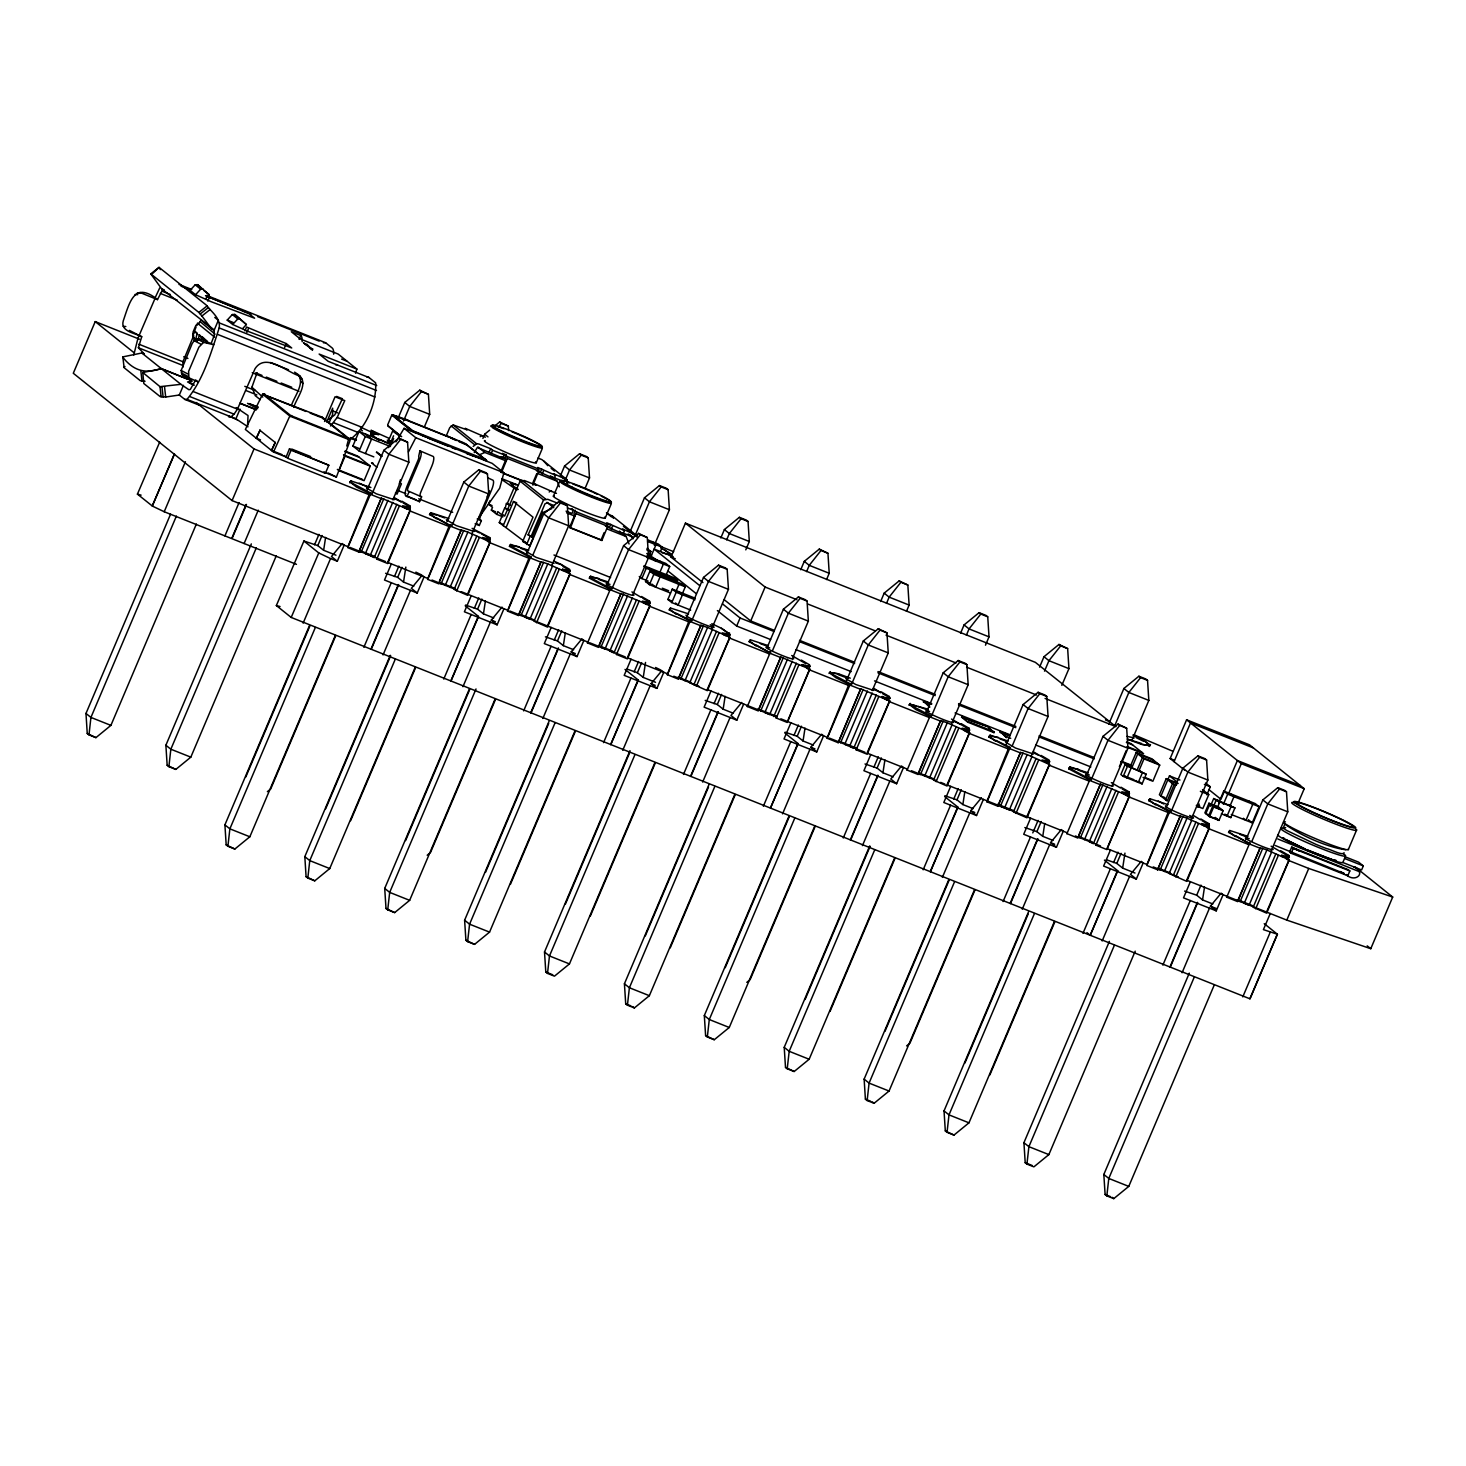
<?xml version="1.0" encoding="UTF-8"?>
<svg xmlns="http://www.w3.org/2000/svg" width="1466" height="1466" viewBox="0 0 1466 1466"><rect width="100%" height="100%" fill="white"/><g stroke="black" fill="none" stroke-linecap="round" stroke-linejoin="round"><path stroke-width="1.5" d="M133.773 354.974L138.006 338.096L154.956 298.606L157.485 299.614L161.865 291.129L164.247 289.883L161.718 288.875L150.76 273.867L159.024 267.362L206.211 305.02C211.452 311.928 220.908 318.342 219.204 327.926C211.122 352.39 203.591 379.419 187.007 399.375L184.789 399.393L179.31 395.014L165.695 397.029L160.032 396.516L143.815 383.524L142.788 372.492L161.553 368.809L186.109 378.576C200.366 382.809 183.397 381.27 191.936 384M350.447 439.25C366.757 426.881 376.67 402.747 375.644 382.846L369.084 377.587L328.201 361.332L319.13 354.057L356.879 369.084L355.56 373.207M1342.838 862.503L1344.982 857.445L1345.586 858.874L1363.307 865.911L1361.602 869.961L1342.838 862.503A35.184 2.822 23 0 1 1308.35 850.83A35.184 2.822 23 0 1 1278.169 834.85M322.483 418.543L321.677 416.729M196.371 524.04L110.903 725.377L95.931 737.636L88.986 734.869L90.929 717.424L176.396 516.087M276.268 555.816L190.818 757.152L175.828 769.412L168.883 766.645L170.844 749.218L256.293 547.881M335.311 635.456L249.843 836.774L234.853 849.034L227.908 846.267L229.869 828.84L315.337 627.503M415.208 667.232L329.74 868.568L314.769 880.828L307.823 878.061L309.766 860.615L395.234 659.279M495.105 699.007L409.655 900.344L394.666 912.603L387.72 909.836L389.681 892.391L476.029 688.965M575.02 730.801L489.552 932.119L474.563 944.379L467.617 941.63L469.578 924.185L555.046 722.848M654.917 762.577L569.449 963.913L554.46 976.173L547.514 973.406L549.475 955.96L634.943 754.642M734.814 794.37L649.365 995.689L634.375 1007.948L627.43 1005.181L629.39 987.754L714.84 786.417M814.711 826.146L729.262 1027.483L714.272 1039.724L707.327 1036.975L709.287 1019.53L794.737 818.193M894.626 857.922L809.159 1059.258L794.169 1071.518L787.224 1068.751L789.184 1051.305L874.652 849.987M974.523 889.715L889.056 1091.034L874.084 1103.293L867.139 1100.545L869.081 1083.099L954.549 881.762M1054.42 921.491L968.971 1122.828L953.981 1135.087L947.036 1132.32L948.997 1114.875L1034.446 913.556M1135.215 951.177L1048.868 1154.603L1033.878 1166.863L1026.933 1164.096L1028.894 1146.669L1114.362 945.332M1214.233 985.06L1128.765 1186.397L1113.775 1198.638L1106.83 1195.889L1108.791 1178.444L1194.259 977.107M197.067 341.358C186.567 329.025 200.439 348.487 192.999 335.952L194.208 330.785L197.177 333.167L195.968 338.334L197.25 341.615M198.075 340.039L199.284 334.853L202.784 338.573L199.284 334.853M567.544 484.018L567.067 479.73L541.889 459.609L537.949 458.052M633.037 538.865L632.836 537.161L629.5 534.485M145.061 381.252L140.296 380.702L124.097 367.691L122.851 356.879L141.817 352.994L144.346 354.002L138.372 347.754L141.726 336.74L129.429 330.4M182.92 367.123L182.938 361.736L193.714 335.549M262.762 397.103L251.914 387.244L257.063 372.657M335.952 555.193L323.638 550.281L325.599 537.436M413.797 586.143L403.535 582.075L405.844 567.085M493.712 617.937L483.45 613.851L485.411 601.005M501.445 472.657L507.309 458.437L506.356 454.955L502.417 453.379L504.377 454.955L503.003 458.18L477.366 447.442L474.269 452.573M532.909 485.173L538.773 470.934L537.802 467.471L555.486 475.296L554.111 478.521L536.428 470.696M605.403 526.001L623.087 533.826L624.461 530.6L606.777 522.776L607.749 526.257L601.885 540.478L570.421 527.962L576.559 511.964L571.392 508.684L573.334 510.26L571.978 513.485L566.078 511.139M573.609 649.713L563.347 645.645L565.308 632.781M655.559 682.313L643.244 677.42L645.535 662.43M733.403 713.282L723.159 709.196L725.12 696.35M813.318 745.058L803.056 740.99L805.017 728.126M893.215 776.852L882.953 772.765L884.914 759.919M973.112 808.627L962.85 804.559L964.83 791.695M1053.009 840.421L1042.766 836.335L1044.727 823.489M1134.977 873.021L1122.663 868.11L1124.953 853.12M1212.822 903.972L1202.56 899.904L1204.521 887.04M142.788 372.492L159.996 386.658L180.904 384.33L188.894 389.718L190.323 389.425L195.638 379.987L197.983 381.856L182.205 374.82L181.161 370.477L192.138 343.667L194.135 340.643L199.541 338.756L213.761 344.73L203.591 342.366L196.847 338.848M395.948 441.926L404.085 428.329L492.155 463.366L503.883 472.767L499.668 488.233L478.686 517.901M366.427 487.958L376.286 493.804L394.262 499.741M381.307 498.128L358.785 552.022L381.307 498.128L410.37 510.241L387.739 563.549L376.56 559.022M446.324 519.752L456.201 525.579L474.159 531.517M526.239 551.528L536.098 557.373L554.056 563.292M616.27 654.367L627.448 658.894L650.079 605.586L620.998 593.492L598.495 647.367L587.298 642.841M633.972 595.086C633.147 597.761 594.078 579.913 609.984 584.329M686.033 615.097C684.915 617.772 726.733 633.678 710.259 624.718M712.366 629.5L689.735 682.808L707.345 690.669L729.976 637.362L707.583 627.466L700.913 625.267L678.391 679.161L667.195 674.617M776.064 717.937L787.26 722.463L809.892 669.156L780.81 657.043L758.288 710.937L747.11 706.41M793.766 658.655C792.959 661.331 753.89 643.482 769.778 647.899M845.845 678.666L855.704 684.494L873.663 690.431M855.979 749.712L867.157 754.239L889.789 700.931L860.707 688.837L838.185 742.712L827.007 738.186M956.18 726.806L933.549 780.114L947.054 786.033L969.686 732.707L947.274 722.811L940.622 720.612L918.101 774.506L906.904 769.98M953.578 722.207C952.753 724.882 913.685 707.033 929.591 711.45M1005.639 742.217L1015.517 748.063L1033.475 754M1036.077 758.6L1013.464 811.907L1026.97 817.808L1049.583 764.501L1027.19 754.605L1020.519 752.406L997.998 806.282L986.82 801.755M1113.372 785.776C1112.566 788.451 1073.497 770.603 1089.403 775.019M1134.244 737.929L1127.006 736.372M1165.452 805.787C1164.334 808.481 1206.152 824.368 1189.677 815.426M1180.313 815.957L1157.609 869.686L1180.313 815.957L1186.984 818.175L1209.395 828.07L1186.764 881.378L1169.153 873.498L1191.785 820.19M1275.787 853.945L1253.155 907.252L1266.661 913.153L1289.292 859.846L1266.899 849.95L1260.229 847.751L1237.707 901.627L1226.511 897.1M1273.184 849.345C1272.378 852.021 1233.291 834.172 1249.197 838.589M476.762 536.116L454.148 589.424L467.654 595.324L490.285 542.017L467.874 532.121L461.204 529.922L438.682 583.798L427.504 579.272M556.677 567.892L534.045 621.199L547.551 627.118L570.182 573.792L547.771 563.897L541.101 561.698L518.579 615.592L507.401 611.065M1095.67 845.057L1106.867 849.584L1129.498 796.276L1100.416 784.182L1077.895 838.076L1066.717 833.531M192.999 335.952L193.127 331.884L195.858 325.434L198.203 323.29L196.719 325.562M294.574 372.144C308.263 379.547 294.245 395.967 291.422 405.532M297.873 374.325C310.022 382.773 296.407 397.671 293.768 407.42M247.534 425.818L248.047 415.538L236.246 407.603M188.949 378.32L188.601 371.393L198.881 347.185L203.591 342.366M346.764 446.031L348.487 439.653M329.19 422.501L332.635 414.42L332.635 408.189L326.753 422.043M399.247 483.927L400.475 479.657M393.566 435.787L388.655 447.606M325.397 473.298L323.839 472.052L336.41 477.055L349.861 441.156L349.329 438.865L322.282 417.187L262.579 394.189L245.372 429.465L273.501 452.023L286.09 457.026L289.443 448.908L328.824 465.235L325.397 473.298L287.648 458.29L284.129 455.468M536.281 462.725L542.163 448.798M605.256 518.029L611.139 504.102M387.684 424.828L391.66 415.464M553.397 496.186L559.389 482.039M1348.317 849.602L1356.6 829.976M139.472 339.196L95.235 321.604L73.3 373.262L232.086 500.584L347.937 546.671L369.322 494.17L371.228 493.327L350.007 481.984L350.887 480.903L370.88 487.482M157.485 299.614L155.139 297.726L159.721 287.977M194.666 330.418L196.041 327.175M207.787 301.116L209.436 297.231L205.497 295.674M201.575 338.848L202.253 337.235M179.31 395.014L183.433 385.32M296.444 564.337L164.21 511.744L152.427 506.1L137.419 494.134L159.684 442.127M203.682 340.533L204.36 338.921L207.329 341.303L206.651 342.916M211.416 342.842L214.238 335.366L214.256 329.978L218.361 320.284L214.787 317.426M174.362 453.965L152.262 506.045L174.527 454.02M164.21 511.744L185.431 461.735M244.914 330.876L246.545 327.01L286.255 343.575L291.716 347.973L248.066 331.389L232.673 324.481L227.212 320.101L232.324 314.549L234.743 314.42L246.38 324.554L242.751 328.494M246.856 332.452L248.505 328.567M88.986 734.869L87.245 733.476L85.981 713.447L170.551 514.218M247.974 426.826L235.916 418.8L240.021 409.106M284.606 347.46L286.255 343.575M256.312 438.242L260.013 430.271L256.312 438.242L260.508 439.91M299.101 339.379L300.75 335.512L291.313 331.756L300.383 339.012L338.133 354.039L356.879 369.084M232.086 500.584L254.021 448.926L196.096 402.472M224.921 535.896L239.068 502.563M306.266 344.895L303.48 342.787L312.515 349.916L306.632 344.034M232.013 537.765L246.16 504.432M232.324 537.894L246.471 504.561M271.54 450.465L275.241 442.494L271.54 450.465L282.04 454.625M244.107 543.519L258.254 510.186M287.648 458.29L291.074 450.209L289.443 448.908M168.883 766.645L167.161 765.27L165.878 745.241L251.327 543.904M324.554 421.512L335.073 396.755L344.767 400.621L337.198 417.462L330.528 425.983M1264.242 923.672L1277.436 934.263L1250.022 998.841L291.203 617.443L276.359 605.55L303.92 541.027L317.774 545.59L323.638 550.281M345.151 451.107L357.741 456.109L370.238 466.133L364.081 480.665L338.903 470.659L345.078 456.128L343.52 454.863L368.681 464.887M373.812 456.861L359.133 451.033L352.885 446.012L359.042 431.48L390.506 443.996M314.549 544.766L318.965 534.339M317.774 545.59L322.062 535.493M359.133 451.033L365.291 436.501L359.042 431.48M291.203 617.443L318.763 552.939L303.92 541.027M370.88 494.152L356.421 486.987L350.007 481.984M371.008 433.001L371.558 434.706L379.236 440.166L371.21 435.512L371.008 433.001L378.741 434.779L371.045 430.271L388.655 438.132M350.887 480.903L349.659 482.809M365.419 453.525L371.594 438.994L365.327 433.991M359.188 483.157L368.589 487.573M303.132 623.142L330.546 558.564L318.763 552.939M227.908 846.267L226.185 844.892L224.903 824.863L309.473 625.615M367.05 489.992L383.909 450.282L398.899 438.022L407.566 442.182L408.849 462.211L392.87 499.814M245.775 777.017L309.876 626.019M337.308 561.258L344.162 545.114L342.219 543.538L331.463 556.549L337.308 561.258L330.546 558.564M387.922 442.146L393.236 429.611M397.671 419.166L404.763 402.454L419.752 390.194L428.42 394.336L429.703 414.365L424.389 426.899M391.294 444.088L393.639 438.554M358.785 552.022L347.79 547.661L370.422 494.335L369.67 493.346L371.228 493.327M372.016 493.969L388.875 454.258L400.621 439.415L407.566 442.182M403.517 421.054L409.729 406.43L421.475 391.569L428.42 394.336M383.78 498.788L361.149 552.096L358.675 551.454M408.446 451.949L415.794 437.729L404.085 428.329M387.959 500.346L365.346 553.653L368.534 555.009M335.696 635.841L270.715 788.946L267.38 791.658M392.76 502.362L370.128 555.669L374.233 557.648L396.865 504.322M419.936 450.85L418.671 456.329A3.5 0.953 -68.3 0 1 418.085 460.159L407.108 486.016A8.778 2.401 -68.3 0 0 405.624 495.636L419.551 501.72L421.603 496.864L420.266 495.801A3.5 0.953 -68.3 0 1 420.852 491.971L431.829 466.115A8.778 2.401 -68.3 0 0 433.313 456.494L419.936 450.85L420.724 451.473A8.778 2.401 -68.3 0 1 419.258 461.094L408.281 486.969A3.5 0.953 -68.3 0 0 407.695 490.798L421.603 496.864M376.762 559.169L399.393 505.862M394.134 497.505L401.482 501.977L393.786 498.33M406.962 496.717L409.014 491.861M404.763 507.071L410.059 508.317L409.857 505.807L401.831 501.17M410.059 508.317L409.857 505.807M391.349 563.879L384.495 580.023L417.224 593.034L424.077 576.889L422.116 575.332L411.36 588.342L417.224 593.034M446.232 435.952L449.732 427.669L453.177 424.957L467.178 429.904L465.217 428.329L485.411 437.18M363.861 647.294L391.257 582.717M394.446 576.541L398.862 566.114M403.535 582.075L397.689 577.366L401.959 567.287M370.953 649.163L398.367 584.586M371.264 649.291L398.679 584.714M449.787 526.789L409.82 510.901L387.647 562.394L427.852 578.465L449.219 525.946L450.777 525.928L429.556 514.584L430.784 512.679L448.834 518.543M429.556 514.584L430.784 512.679M436.337 518.762L429.904 513.778M383.047 654.935L410.462 590.34M307.823 878.061L306.082 876.668L304.818 856.639L390.268 655.302M446.947 521.768L463.806 482.076L478.796 469.816L485.741 472.583L487.463 473.958L488.746 493.987L471.887 533.697M325.672 808.792L390.671 655.705M482.9 438.407L484.678 434.229L489.662 430.143M449.934 525.396L436.685 517.938M427.687 579.437L450.319 526.129L449.567 525.14L451.125 525.103L450.282 524.571M451.913 525.744L468.772 486.052L480.518 471.191L487.463 473.958M489.259 451.931L490.615 448.688L478.832 443.996L476.633 443.758L473.17 446.47M491.202 453.489L492.576 450.264L490.615 448.688M439.434 581.177L461.204 529.922M463.677 530.564L441.046 583.889L438.572 583.23M445.243 585.429L467.874 532.121M487.06 496.901L489.589 490.927M350.612 820.722L415.593 667.635M450.025 587.463L472.657 534.155M500.676 472.034L505.66 460.067L504.982 458.18L506.356 454.955M475.112 523.82L479.309 525.488L481.361 520.65L480.042 519.587A3.5 0.953 -68.3 0 1 480.628 515.739L491.605 489.882A8.778 2.401 -68.3 0 0 493.071 480.262L488.105 477.971M502.948 516.838L496.662 514.328L491.348 510.076L492.503 507.364L488.508 504.157L489.956 500.767M456.659 590.963L479.29 537.637M496.662 514.328L497.817 511.616L501.793 514.823L504.67 508.024L508.867 509.71M472.107 528.365L489.772 537.582L489.974 540.111L484.66 538.847M489.974 540.111L489.772 537.582M487.28 541.082L489.736 542.677L467.544 594.188M508.757 509.875L505.202 508.464L506.356 503.278L510.131 505.092M503.186 525.726L513.466 501.5L533.001 517.168L522.721 541.375L525.873 542.64L499.283 522.592L502.71 514.511L504.652 516.087L520.1 481.178L524.352 480.518L536.153 485.209L534.192 483.633L551.876 491.458L550.19 490.817L549.2 492.008M471.264 595.654L464.41 611.798L497.121 624.828L503.974 608.683M506.338 526.972L516.618 502.746L513.466 501.5M443.758 679.07L471.172 614.492M474.343 608.317L478.777 597.908M483.45 613.851L477.586 609.16L481.874 599.063M532.891 482.735L536.758 473.646M450.85 680.957L478.264 616.38M450.997 681.012L478.576 616.49L465.217 605.843M540.368 472.254L541.742 469.028M509.801 545.554L530.802 556.695L530.692 557.721L509.453 546.378L510.681 544.454L528.731 550.318M509.453 546.378L510.681 544.454M542.328 473.83L543.684 470.586M519.001 546.726L510.333 545.279M462.944 686.711L490.359 622.134M522.721 541.375L529.776 545.773L533.203 537.692L528.108 534.87L543.538 499.979L547.789 499.301L557.63 503.223M526.624 544.509L530.051 536.446M533.203 537.692L531.242 536.135L544.949 503.846L547.221 502.856L554.551 505.77M532.231 536.904L542.512 512.697L551.912 508.574M387.72 909.836L385.998 908.462L384.715 888.414L469.285 689.185M526.862 553.543L543.703 513.851L558.693 501.592L565.638 504.359L567.36 505.733L568.643 525.781L551.802 565.473M405.587 840.586L469.67 689.588M560.14 476.45L564.575 466.005L579.565 453.764L586.51 456.512L588.232 457.905L589.515 477.934L585.081 488.38M461.259 591.678L507.749 610.241L529.116 557.74L530.692 557.721M507.603 611.212L530.234 557.905L529.464 556.915L531.04 556.897M532.708 555.431L548.669 517.828L560.415 502.985L567.36 505.733M565.106 480.445L569.541 470L581.287 455.138L588.232 457.905M518.469 615.005L541.101 561.698M520.943 615.665L543.574 562.358M547.771 563.897L525.14 617.223L529.941 619.238L552.572 565.931M575.313 510.26L573.957 513.485L574.635 515.372L569.633 527.339L570.421 527.962M495.508 699.41L430.509 852.497L427.192 855.228M536.556 622.738L559.187 569.431M553.928 561.075L561.643 564.722L555.522 562.797M562.266 570.072L570.219 571.062L562.614 569.248L563.054 570.677M562.413 570.329L562.614 569.248M551.161 627.448L544.307 643.592L577.018 656.603L583.871 640.459L581.929 638.883L571.154 651.912L577.018 656.603M523.655 710.863L551.069 646.286M554.258 640.111L558.674 629.684M563.347 645.645L557.483 640.935L561.771 630.856M601.885 540.478L601.097 539.855L604.175 532.579M530.747 712.733L558.161 648.155M609.343 527.558L610.717 524.333M531.058 712.861L558.473 648.284M589.717 577.347L610.699 588.489L610.589 589.497L589.369 578.154L590.596 576.248L608.647 582.112M589.369 578.154L590.596 576.248M611.285 529.134L612.66 525.891M590.248 577.073L598.898 578.502M542.841 718.487L570.256 653.909M467.617 941.63L465.895 940.237L464.612 920.208L549.182 720.96M606.759 585.337L623.618 545.627L638.59 533.386L647.276 537.527L648.54 557.556L632.579 595.159M485.484 872.362L548.687 723.453M630.288 531.223L644.472 497.799L659.462 485.539L666.407 488.306L668.13 489.681L669.412 509.728L654.331 545.242M587.5 643.006L610.131 589.699L609.361 588.691L610.937 588.672M611.725 589.314L628.566 549.622L640.33 534.76L647.276 537.527M635.254 535.2L649.438 501.775L661.184 486.914L668.13 489.681M599.246 644.747L620.998 593.492M623.471 594.133L600.84 647.441L605.037 648.998L627.668 595.691M649.2 555.522L650.904 551.491L647.001 548.357M510.425 884.291L575.405 731.186M632.469 597.707L609.838 651.032L613.942 652.993L636.574 599.686M650.702 557.135L655.998 544.747L652.095 541.614M648.155 581.086L641.87 578.575L646.249 568.24L643.647 566.151M670.42 592.997L649.438 584.659L645.535 581.526L649.914 571.19L681.378 583.706L685.282 586.84L681.782 595.104M616.471 654.514L639.103 601.207M660.543 551.381L662.284 547.258L658.381 544.124L647.899 539.946M641.192 597.34L631.919 591.934M649.438 584.659L653.836 574.324L649.914 571.19M664.355 549.677L670.768 554.679L669.889 555.779L671.116 553.855L660.708 547.918M659.975 572.125L663.402 564.043L659.498 560.91M642.694 601.995L649.768 603.662L649.566 601.152L641.54 596.515M649.768 603.662L649.566 601.152M702.91 582.607L671.025 557.062L685.428 523.142L1035.381 662.357L1115.901 726.641L1045.075 698.421M666.279 574.617L669.705 566.554L665.784 563.42L646.726 556.054M631.058 659.224L624.204 675.368L656.933 688.379L663.786 672.234L661.826 670.677L651.069 683.687L656.933 688.379M603.552 742.639L630.966 678.062M634.155 671.886L638.571 661.478M690.669 610.094L671.795 602.581L667.891 599.447L672.271 589.112L695.342 598.293M643.244 677.42L637.38 672.729L641.668 662.632M610.644 744.526L638.058 679.931M610.809 744.581L638.388 680.059M676.357 590.541L678.996 584.329L675.093 581.196M671.795 602.581L676.174 592.246L672.271 589.112M689.643 620.741L669.266 609.948L670.493 608.024L688.544 613.888M670.493 608.024L669.266 609.948M676.028 614.107L669.614 609.123M622.757 750.28L650.153 685.703M547.514 973.406L545.792 972.013L544.509 951.984L629.977 750.647M686.656 617.113L703.515 577.421L718.505 565.161L725.45 567.928L727.173 569.303L728.455 589.35L711.596 629.042M565.381 904.155L629.482 753.139M720.832 537.93L724.387 529.574L739.359 517.315L746.304 520.082L748.045 521.475L749.309 541.504L745.773 549.86M689.478 622.134L649.53 606.246L627.338 657.758L667.543 673.81L688.928 621.291L690.303 621.291M667.396 674.781L690.028 621.474L689.277 620.485L690.834 620.466L676.376 613.301M691.622 621.089L708.481 581.397L720.227 566.554L727.173 569.303M726.678 539.818L729.335 533.551L741.1 518.707L748.045 521.475M678.282 678.575L700.913 625.267M680.755 679.234L703.387 625.927M684.952 680.774L707.583 627.466M590.322 916.067L655.302 762.98M693.839 684.769L716.471 631.461M696.368 686.308L719 633M711.816 623.71L721.437 628.291L729.133 633.752L729.683 635.456L722.61 633.788M729.133 633.752L721.437 628.291M729.683 635.456L729.482 632.927M770.603 639.561L736.665 626.055L740.092 617.992L722.555 603.919M710.973 691.017L704.12 707.162L736.83 720.173L743.683 704.028M683.468 774.433L710.882 709.837M714.052 703.662L718.468 693.253M774.048 630.233L750.72 620.961L765.105 587.041L685.428 523.142M723.159 709.196L717.295 704.505L721.584 694.408M690.559 776.302L717.974 711.725M690.871 776.43L718.285 711.853M776.687 717.149L707.253 689.533L729.445 638.022L769.393 653.909L768.825 653.085L770.401 653.066L749.163 641.723L750.39 639.817L768.441 645.681M750.39 639.817L749.163 641.723M755.943 645.901L749.511 640.899M702.654 782.056L730.068 717.479M627.43 1005.181L625.707 1003.807L624.424 983.778L708.994 784.53M767.451 646.818L783.412 609.196L798.402 596.937L805.347 599.704L807.07 601.097L808.352 621.126L792.391 658.729M645.278 935.931L708.499 787.022M800.729 569.724L804.284 561.368L819.274 549.109L827.942 553.25L829.225 573.279L826.567 579.546M769.558 652.535L756.291 645.077M747.312 706.575L769.925 653.25L769.174 652.26L770.75 652.242L769.907 651.71M772.417 650.794L788.378 613.173L800.124 598.33L807.07 601.097M806.575 571.612L809.25 565.345L820.997 550.483L827.942 553.25M759.058 708.316L780.81 657.043M760.652 711.01L783.284 657.703M787.48 659.26L764.849 712.568L769.65 714.583L792.263 661.276M670.219 947.861L735.217 794.755M773.755 716.562L796.386 663.237M776.265 718.083L798.897 664.776M791.713 655.504L805.824 663.677M802.763 666.022L802.177 664.648L809.928 666.407L804.266 665.985M802.122 665.674L802.323 664.611M801.352 660.085L809.379 664.721L809.58 667.232M788.287 719.421L809.342 669.815L806.886 668.221M790.87 722.793L784.017 738.937L816.727 751.948L823.58 735.804L821.62 734.246L810.863 747.257L816.727 751.948M763.365 806.208L790.779 741.631M793.949 735.456L798.384 725.029M803.056 740.99L797.192 736.28L801.481 726.201M797.87 743.5L770.456 808.078L798.182 743.629M850.298 684.842L835.84 677.677L829.408 672.692L850.646 684.017L848.722 684.86L827.355 737.38L780.865 718.816M829.939 672.418L838.607 673.847L850.298 678.172M832.028 672.986L838.607 673.847M782.551 813.85L809.965 749.254M707.327 1036.975L705.604 1035.582L704.321 1015.553L788.891 816.324M846.468 680.682L863.309 640.99L878.299 628.731L886.967 632.872L888.249 652.901L872.288 690.523M725.194 967.707L789.276 816.709M880.645 601.5L884.181 593.144L899.171 580.884L907.839 585.026L909.122 605.073L906.464 611.34M827.209 738.351L849.84 685.043L849.071 684.054L850.646 684.017M851.434 684.659L868.275 644.967L880.021 630.105L886.967 632.872M886.49 603.387L889.147 597.12L900.894 582.277L907.839 585.026M860.707 688.837L838.185 742.712M840.549 742.804L863.181 689.478M867.377 691.036L844.746 744.343L847.953 745.699M815.114 826.549L750.134 979.636L746.799 982.367M872.178 693.07L849.547 746.377L853.652 748.338L876.283 695.031M856.162 749.877L878.794 696.552M873.553 688.195L880.901 692.685L873.205 689.02M881.744 697.248L889.825 698.201L881.744 697.248L886.783 699.997M882.019 697.468L882.22 696.387M889.477 699.025L889.276 696.497L881.249 691.86M870.767 754.569L863.914 770.713L896.624 783.742L903.477 767.598L901.535 766.022L890.778 779.032L896.624 783.742M843.262 837.984L870.676 773.407M873.864 767.231L878.281 756.822M882.953 772.765L877.089 768.074L881.378 757.977M850.353 839.871L877.768 775.294M850.665 840L878.079 775.404M907.197 769.064L867.047 753.103L889.239 701.591L929.187 717.479L928.638 716.654L930.195 716.636L915.737 709.471L909.323 704.468L930.324 715.61L928.986 715.829L929.737 716.819L940.732 721.199M928.253 709.232L909.855 704.193L916.085 705.897M862.448 845.625L889.862 781.048M923.562 701.041L929.664 707.033L923.562 701.041L931.551 704.23M787.224 1068.751L785.501 1067.376L784.218 1047.329L869.686 846.01M926.365 712.458L943.224 672.766L958.214 660.506L965.159 663.273L966.882 664.648L968.165 684.695L951.306 724.387M805.091 999.5L870.071 846.395M960.542 633.275L964.078 624.919L979.068 612.678L986.013 615.427L987.736 616.82L989.019 636.849L985.482 645.205M907.106 770.126L929.737 716.819M931.331 716.434L948.172 676.742L959.937 661.899L966.882 664.648M966.387 635.181L969.044 628.914L980.791 614.052L987.736 616.82M918.852 771.886L940.622 720.612M943.078 721.272L920.465 774.579L917.991 773.92M924.661 776.137L947.274 722.811M830.031 1011.412L895.011 858.325M929.444 778.153L952.075 724.845M961.568 717.131L987.882 726.641L993.985 732.634L968.018 722.298L961.568 717.131L987.882 726.641M936.078 781.653L958.709 728.345M967.23 728.181L951.526 719.073M968.018 722.298L961.916 716.306M961.146 723.636L969.173 728.29L969.374 730.801L964.078 729.555M969.374 730.801L969.173 728.29M963.932 730.325L969.136 733.366L946.963 784.878L1067.065 832.725M950.664 786.362L943.811 802.507L976.539 815.517L983.393 799.373M923.177 869.778L950.573 805.2M953.761 799.025L958.178 788.598M962.85 804.559L957.005 799.85L961.275 789.771M930.269 871.647L957.683 807.07M930.415 871.72L957.994 807.198L944.635 796.551M1009.249 747.88L988.872 737.068L990.1 735.162L1008.15 741.026M988.872 737.068L990.1 735.162M995.652 741.246L989.22 736.244M1000.27 731.552L1006.372 737.545L1000.27 731.552L1010.257 735.529M998.401 737.416L989.752 735.987M942.363 877.401L969.777 812.824M867.139 1100.545L865.398 1099.152L864.134 1079.123L948.704 879.875M1006.262 744.252L1023.121 704.541L1038.111 692.3L1045.056 695.049L1046.779 696.442L1048.062 716.471L1031.203 756.163M884.988 1031.276L949.088 880.278M1039.559 667.158L1043.994 656.713L1058.983 644.454L1067.651 648.595L1068.934 668.643L1061.824 685.355M1009.909 748.43L1008.535 748.43L987.094 800.857M987.003 801.92L1009.634 748.613L1008.883 747.605L1010.44 747.587L996 740.422M1012.126 746.139L1028.087 708.536L1039.834 693.675L1046.779 696.442M1044.507 671.135L1048.941 660.69L1060.706 645.828L1067.651 648.595M997.888 805.714L1020.519 752.406M1022.993 753.048L1000.362 806.355L1009.341 809.947L1031.972 756.621M1004.558 807.913L1027.19 754.605M974.908 890.1L909.928 1043.206L906.593 1045.918M1015.975 813.428L1038.606 760.121M1033.347 751.765L1047.127 759.956M1043.975 761.33L1049.638 761.77L1049.088 760.066L1041.062 755.43M1030.58 818.138L1023.726 834.282L1056.436 847.293L1063.29 831.149L1061.329 829.591L1050.572 842.602L1056.436 847.293M1003.074 901.553L1030.488 836.976M1032.779 832.89L1038.093 820.392M1042.766 836.335L1036.902 831.643L1041.19 821.546M1010.166 903.441L1037.58 838.845M1010.477 903.551L1037.891 838.973M1069.117 768.037L1090.118 779.179L1090.008 780.187L1068.769 768.862L1069.997 766.938L1088.047 772.802M1068.769 768.862L1069.997 766.938M1069.649 767.763L1078.316 769.21M1022.26 909.195L1049.674 844.618M947.036 1132.32L945.313 1130.927L944.031 1110.898L1028.601 911.669M1086.178 776.027L1103.018 736.335L1118.008 724.076L1126.676 728.217L1127.959 748.265L1111.998 785.868M964.903 1063.07L1028.106 914.161M1108.809 724.002L1123.891 688.489L1138.88 676.229L1145.826 678.996L1147.548 680.389L1148.831 700.418L1131.972 740.11M1066.918 833.696L1089.55 780.388L1088.78 779.399L1090.118 779.179M1091.125 780.004L1107.984 740.312L1119.731 725.45L1126.676 728.217M1114.655 725.908L1128.857 692.465L1140.603 677.622L1147.548 680.389M1078.664 835.437L1100.416 784.182M1080.259 838.149L1102.89 784.841M1084.455 839.688L1107.087 786.381M1119.383 766.663L1126.236 750.519M989.825 1074.981L1054.824 921.894M1111.888 788.415L1089.256 841.722L1093.361 843.683L1115.993 790.376M1124.972 764.831L1120.867 774.524L1123.213 776.394L1142.087 783.907L1146.192 774.213L1124.972 764.831L1146.192 774.213M1123.213 776.394L1127.317 766.718M1095.872 845.222L1118.503 791.915M1120.61 788.03L1111.32 782.624M1130.176 766.718L1136.187 752.589L1151.909 758.838L1159.716 765.105L1152.862 781.25L1143.04 777.346M1141.006 744.215L1149.656 745.644L1141.006 744.215L1127.354 739.157L1141.354 743.39M1131.752 767.964L1137.744 753.836L1153.467 760.103M1143.755 740.385L1150.187 745.369L1143.755 740.385L1132.87 735.071M1137.286 769.705L1142.435 757.592L1158.158 763.859M1122.113 792.685L1129.187 794.37L1128.985 791.842L1120.959 787.205M1138.862 770.951L1143.993 758.857L1136.187 752.589M1129.187 794.37L1128.985 791.842M1122.37 793.161L1128.948 796.936L1107.013 848.612L1146.962 864.5L1168.329 811.999L1169.721 811.999M1110.477 849.932L1103.623 866.076L1136.333 879.087L1143.187 862.943L1141.244 861.367L1130.469 874.377L1136.333 879.087M1082.971 933.347L1110.385 868.752M1113.574 862.576L1117.99 852.167M1122.663 868.11L1116.799 863.419L1121.087 853.322M1086.929 932.633L1090.228 935.271L1117.477 870.639M1090.228 935.271L1117.788 870.767M1169.062 811.449L1148.684 800.638L1149.894 798.732L1167.962 804.596M1149.894 798.732L1148.684 800.638M1184.491 770.035L1170.161 758.545L1186.599 719.806L1249.527 744.82L1304.227 788.69L1298.161 802.965M1166.24 778.629L1159.386 794.774L1167.193 801.041L1174.046 784.878L1166.24 778.629L1178.023 783.32M1155.446 804.816L1149.014 799.813M1174.064 761.679L1190.52 722.94L1253.43 747.953M1158.213 800.986L1163.711 803.973M1179.965 780.04L1169.483 775.862L1160.944 796.02L1164.884 797.577M1102.157 940.97L1129.571 876.393M1165.635 799.776L1172.488 783.632L1176.41 785.19M1026.933 1164.096L1025.21 1162.721L1023.928 1142.692L1109.395 941.355M1166.075 807.821L1182.934 768.111L1197.905 755.851L1204.85 758.618L1206.591 760.011L1207.856 780.04L1191.015 819.732M1157.81 869.851L1146.815 865.49L1169.447 812.164L1168.677 811.174L1170.253 811.156L1155.794 803.991M1171.041 811.798L1187.881 772.087L1199.646 757.244L1206.591 760.011M1182.787 816.617L1160.156 869.924L1157.682 869.283M1164.352 871.482L1186.984 818.175M1197.869 807.29L1199.243 804.064M1196.311 805.42L1199.738 806.025M1206.866 794.829L1210.293 786.766L1205.602 783.009M1173.258 875.477L1195.889 822.151M1202.505 789.624L1208.754 794.645L1202.853 808.536L1198.143 806.648M1175.787 876.998L1198.4 823.69M1200.507 819.806L1193.159 815.334M1208.974 803.203L1204.869 812.897L1209.542 816.654L1218.979 820.41L1223.102 810.716L1218.411 806.96L1208.974 803.203L1213.665 806.96L1223.102 810.716M1210.421 806.282L1213.701 798.53L1234.922 807.913L1230.817 817.607L1221.38 813.85M1213.591 806.227L1216.047 800.399L1213.701 798.53M1209.542 816.654L1213.665 806.96M1202.01 824.478L1209.083 826.146L1208.882 823.635L1200.856 818.999M1209.083 826.146L1208.882 823.635M1218.612 803.166L1223.744 791.054L1255.208 803.57L1259.111 806.703L1252.257 822.847L1231.293 814.51M1217.366 807.729L1219.822 801.902L1217.476 800.033M1206.39 827.136L1208.845 828.73L1186.654 880.223L1286.8 920.117L1370.765 948.704L1392.7 897.045L1355.409 867.139M1190.374 881.707L1183.52 897.852L1216.249 910.862L1223.084 894.718L1221.141 893.16L1210.385 906.171L1216.249 910.862M1223.377 804.284L1227.665 794.187L1223.744 791.054M1228.325 794.242L1241.299 763.658L1186.599 719.806M1230.524 804.761L1233.951 796.698L1230.047 793.564M1162.868 965.123L1190.282 900.545M1202.56 899.904L1196.696 895.195L1200.984 885.116M1169.96 966.992L1197.374 902.415M1170.289 967.12L1197.704 902.543M1249.802 843.756L1228.581 832.413L1229.809 830.507L1247.859 836.371M1229.809 830.507L1228.581 832.413M1235.343 836.591L1228.929 831.607M1182.072 972.764L1209.468 908.169M1106.83 1195.889L1105.107 1194.497L1103.825 1174.468L1189.293 973.131M1245.972 839.597L1262.831 799.905L1277.821 787.645L1284.766 790.412L1286.488 791.787L1287.771 811.816L1270.912 851.526M1248.959 843.225L1235.691 835.767M1226.712 897.265L1249.344 843.958L1248.592 842.968L1250.15 842.932L1249.307 842.4M1251.817 841.484L1267.797 803.881L1279.543 789.02L1286.488 791.787M1238.458 899.006L1260.229 847.751M1240.071 901.718L1262.702 848.393M1266.899 849.95L1244.267 903.258L1249.05 905.292L1271.682 851.984M1344.102 852.754C1342.673 856.107 1330.762 849.327 1326.657 848.612A25.582 2.052 23 0 1 1315.717 844.251L1286.433 830.342L1283.318 828.033L1284.839 824.02M1255.684 908.792L1278.315 855.466M1271.132 846.194L1286.836 855.301M1282.182 856.73L1281.742 855.301L1289.329 857.115L1283.685 856.675M1281.522 856.382L1281.742 855.301M1280.753 850.775L1288.797 855.411L1288.98 857.94M1291.161 853.267L1293.214 848.429L1291.656 847.183L1289.604 852.021L1291.161 853.267L1347.785 875.788L1349.838 870.951L1348.28 869.705L1291.656 847.183L1299.737 851.233M1286.287 858.911L1288.742 860.505L1266.569 912.017M1270.271 913.483L1263.417 929.627L1277.436 934.263M1242.783 996.898L1270.197 932.321M1249.875 998.786L1277.289 934.209M1286.8 920.117L1308.735 868.458L1392.7 897.045M1347.785 875.788L1346.228 874.542C1354.474 883.155 1367.32 873.315 1353.741 866.827M507.199 503.773L513.741 488.636M273.501 452.023L289.333 417.077L291.642 415.519M228.824 416.912L231.042 416.894L234.065 414.163L237.455 409.142L255.047 368.699C265.822 352.078 287.409 372.657 300.218 376.212M198.79 323.583L201.08 320.174M155.139 297.726C134.047 282.645 129.594 302.289 123.254 320.907C120.12 331.591 135.165 333.057 141.726 336.74M498.77 426.661L501.39 423.362L508.335 426.111L508.61 430.564M829.06 673.499L830.287 671.593M908.975 705.293L910.203 703.368M1149.307 746.469L1150.535 744.563M480.225 436.703L481.215 435.512L482.9 436.153M497.121 624.828L491.257 620.118L502.013 607.107M741.723 702.452L730.966 715.463L736.83 720.173M976.539 815.517L970.675 810.826L981.432 797.797M205.643 298.734L209.272 294.794L197.635 284.661L195.198 284.789L190.085 290.341L195.564 294.721L210.939 301.63L254.608 318.214L249.128 313.816L209.436 297.231M195.564 294.721L200.677 289.187L203.096 289.04M232.673 324.481L237.785 318.947L240.222 318.8M1284.894 824.112C1300.654 835.602 1327.884 847.44 1345.641 849.73M494.665 426.056L499.668 421.97L508.335 426.111M152.794 273.317L159.024 267.362M150.76 273.867L198.845 312.423L207.109 305.899M198.845 312.423L200.219 313.999L208.502 307.475M200.219 313.999L201.887 316.015L210.169 309.509M328.586 419.551L334.761 414.878L342.421 398.734L336.612 396.425M124.005 367.141L124.977 366.5M479.18 454.918L484.825 452.444L506.1 460.91M142.605 292.687L137.291 292.925M188.491 379.437L161.168 368.497C145.281 374.05 133.827 370.99 122.924 357.429L122.851 356.879M610.589 589.497L609.013 589.515L609.581 590.358L569.633 574.452L547.441 625.964M1090.008 780.187L1088.432 780.205L1089 781.048L1049.051 765.16L1026.86 816.672M323.418 342.787L325.635 342.751L332.214 348.01A24.629 6.725 -68.3 0 1 333.625 354.204M1359.807 871.849L1277.802 838.992M135.055 294.428L137.749 294.666M123.144 326.277L125.819 326.533M1285.664 827.557L1283.318 828.033M200.292 321.769L215.081 334.175M139.911 292.449L154.956 298.606M370.66 433.826L374.196 434.651M410.407 507.493L402.674 505.733L410.37 510.241M490.322 539.286L482.571 537.509L490.285 542.017M650.116 602.856L642.383 601.078L650.079 605.586M730.031 634.631L722.28 632.854L729.976 637.362M969.722 729.976L962.136 728.162L969.686 732.707M1049.638 761.77L1042.033 759.956L1049.583 764.501M1129.535 793.546L1121.802 791.768L1129.498 796.276M1209.432 825.321L1201.699 823.562L1209.395 828.07M265.071 394.226L263.77 393.914L290.799 415.593L349.329 438.865L348.23 438.022M391.147 441.138L387.299 440.13L390.762 442.915M141.121 495.142L137.419 494.134M385.595 573.279L397.689 577.366M465.51 605.055L477.586 609.16M545.407 636.849L557.483 640.935M627.082 669.101L637.38 672.729M705.201 700.4L717.295 704.505M785.116 732.194L797.192 736.28M280.061 606.539L276.359 605.55M865.013 763.969L877.089 768.074M944.91 795.763L957.005 799.85M1024.826 827.539L1036.902 831.643M1106.5 859.791L1116.799 863.419M1184.62 891.108L1196.696 895.195M661.936 552.7L670.237 554.954M430.436 513.503L436.666 515.189M1332.887 859.754L1336.442 860.67L1333.822 860.011M406.412 419.569L392.503 414.86L413.027 430.894L486.181 459.793M405.716 419.954L402.032 418.891M473.39 456.146L466.664 453.599M474.837 456.494L477.458 457.41M373.299 463.329L371.558 462.871L376.872 467.233M187.52 377.129L182.205 374.82M1328.196 858.215L1332.118 859.516L1307.745 850.17M393.914 415.684L391.862 415.135L411.14 430.637L415.959 432.946M402.307 418.58L408.043 420.174M501.903 478.741L518.194 485.173M1327.335 857.94L1306.279 849.547M249.33 403.626L257.778 406.925M438.737 515.757L444.601 517.919M520.595 548.266L526.441 550.428M598.549 579.327L608.298 582.937M760.304 643.611L766.15 645.773M838.259 674.672L848.008 678.282M918.156 706.465L927.905 710.057M1000.014 738.956L1005.859 741.118M1077.968 770.016L1087.699 773.627M1239.723 834.301L1245.569 836.463M515.867 484.641L510.296 482.974L516.234 484.715M406.943 419.991L463.824 442.842M406.668 420.284L449.659 437.436M470.952 454.845L486.547 460.306L464.96 443.355M483.597 459.848L486.62 460.764L467.361 445.279L458.437 441.339M178.98 284.422L191.734 289.48M206.614 295.399L325.635 342.751M181.014 286.145L189.517 289.517M206.523 296.279L238.408 308.959M242.66 310.664L251.162 314.036M257.54 316.583L319.167 341.102M341.596 359.097L346.801 361.167M312.881 349.036L309.729 347.79L312.515 349.916M161.865 291.129L170.349 294.519M160.325 293.42L177.331 300.182M227.212 320.101L233.259 322.502M219.442 322.96L376.725 385.521M219.204 327.926L376.487 390.487M429.703 414.365L409.729 406.43L404.763 402.454M589.515 477.934L569.541 470L564.575 466.005M669.412 509.728L649.438 501.775L644.472 497.799M749.309 541.504L729.335 533.551L724.387 529.574M829.225 573.279L809.25 565.345L804.284 561.368M909.122 605.073L889.147 597.12L884.181 593.144M989.019 636.849L969.044 628.914L964.078 624.919M1068.934 668.643L1048.941 660.69L1043.994 656.713M1148.831 700.418L1128.857 692.465L1123.891 688.489M161.718 288.875L214.256 329.978M217.683 334.431L374.966 396.993M492.576 450.264L504.377 454.955M507.584 456.659L539.048 469.175M270.294 362.505L288.509 369.744M199.816 336.19L203.664 337.73M507.309 458.437L538.773 470.934M504.982 458.18L501.042 456.622L503.003 458.18M563.182 481.324L552.169 476.945L554.111 478.521M401.427 418.012L392.265 414.878L411.873 430.619L431.151 439.012M458.656 441.009L467.288 444.821M394.904 416.051L401.024 418.506M538.022 473.61L557.172 481.233L559.389 486.822M447.808 446.085L427.889 438.041M452.004 447.753L456.183 449.421M1300.305 785.556L1237.396 760.524L1220.958 799.282L1208.79 789.533M1241.299 763.658L1304.227 788.69M255.652 372.859L262.029 375.406M266.281 377.092L276.891 381.325M281.142 383.011L291.771 387.244M606.924 513.357L612.605 516.252L636.042 535.035L636.849 537.087M550.19 490.817L556.475 493.327M252.244 372.712L298.991 391.312M415.794 437.729L503.883 472.767M502.765 472.877L521.639 480.372M503.553 473.5L524.516 481.838M331.957 410.608L337.693 412.899M1105.456 719.971L1109.652 721.639M567.452 507.914L573.334 510.26M633.22 534.1L637.417 535.768M576.559 511.964L608.024 524.48M765.105 587.041L796.918 599.704M807.528 603.919L875.404 630.911M886.014 635.144L955.997 662.98M966.607 667.195L1036.59 695.031M337.198 417.462L362.102 427.357M183.708 356.788L187.923 358.474M360.379 427.064L376.102 434.303M661.074 546.671L673.682 551.692M1133.969 734.778L1172.745 751.215M647.606 541.412L662.284 547.258M576.285 513.741L607.749 526.257M622.977 532.983L632.836 537.161M566.572 512.825L575.075 516.215M606.997 528.914L626.147 536.538L629.097 543.996M138.904 344.217L182.938 361.736M244.804 386.346L255.304 390.524M673.224 556.659L654.129 549.072L699.74 585.63M305.991 411.451L262.579 394.189L289.975 416.161L349.916 440.002L322.52 418.03M310.114 413.1L320.449 417.205M333.717 422.776L358.62 432.69M671.025 557.062L675.276 558.748M365.291 436.501L390.469 446.507M646.708 549.823L650.904 551.491M138.372 347.754L182.407 365.272M246.38 390.707L256.862 394.885M1170.161 758.545L1174.358 760.213M1126.914 742.016L1131.111 743.683L1143.608 753.707L1126.841 747.037M1126.383 742.437L1132.668 744.93M646.763 553.543L657.208 560.232M350.576 437.564L356.476 439.91M1127.372 746.615L1142.051 752.461M350.172 438.041L356.073 440.386M408.849 462.211L388.875 454.258L383.909 450.282M488.746 493.987L468.772 486.052L463.806 482.076M568.643 525.781L548.669 517.828L543.703 513.851M648.54 557.556L628.566 549.622L623.618 545.627M728.455 589.35L708.481 581.397L703.515 577.421M808.352 621.126L788.378 613.173L783.412 609.196M888.249 652.901L868.275 644.967L863.309 640.99M968.165 684.695L948.172 676.742L943.224 672.766M1048.062 716.471L1028.087 708.536L1023.121 704.541M1127.959 748.265L1107.984 740.312L1103.018 736.335M1207.856 780.04L1187.881 772.087L1182.934 768.111M1287.771 811.816L1267.797 803.881L1262.831 799.905M646.634 557.373L669.705 566.554M569.633 527.339L601.097 539.855M507.144 503.919L510.296 505.165M1143.993 758.857L1159.716 765.105M258.181 407.236L247.534 403.37L257.686 408.739M1204.392 784.42L1210.293 786.766M352.885 446.012L359.17 448.523M1227.665 794.187L1259.111 806.703M239.966 403.168L255.982 409.527M240.351 403.48L256.367 409.839M644.435 565.949L673.81 577.622L677.713 580.756L646.249 568.24M488.508 504.157L492.063 505.568M1200.361 791.31L1208.754 794.645M653.836 574.324L685.282 586.84M344.62 451.528L359.298 457.355M491.348 510.076L495.545 511.744M193.402 391.624L237.455 409.142M1123.304 761.99L1131.697 765.325M1167.797 779.875L1177.619 783.779M1120.665 761.569L1131.147 765.747M1216.047 800.399L1234.922 807.913M345.078 456.128L370.238 466.133M190.03 396.645L234.065 414.163M1344.835 856.675L1358.615 862.155L1363.307 865.911M1145.404 777.658L1151.305 780.004M799.501 640.349L854.641 662.284M877.987 671.575L935.253 694.353M958.581 703.625L1015.846 726.403M1039.174 735.694L1094.314 757.629M1219.345 807.711L1209.908 803.954L1205.803 813.648L1209.578 815.151M676.174 592.246L695.049 599.759M740.092 617.992L774.03 631.48M799.465 641.613L854.605 663.548M877.932 672.821L935.198 695.599M958.526 704.871L1015.791 727.649M1039.119 736.94L1094.259 758.875M1222.168 809.965L1212.73 806.208L1208.607 815.902L1218.044 819.659M499.283 522.592L503.406 524.626M528.108 534.87L531.242 536.135M645.535 581.526L649.731 583.193M662.32 588.196L668.606 590.706M187.007 399.375L235.916 418.8M237.107 419.752L228.091 415.684M184.789 399.393L199.633 405.312M1134.079 779.765L1124.642 776.027L1126.987 777.896L1131.092 768.202L1128.747 766.333M477.183 518.982L481.361 520.65M397.414 490.322L405.917 493.712M418.671 498.788L452.682 512.312M291.752 449.054L310.627 456.567M796.038 649.676L851.178 671.611M874.506 680.902L931.771 703.68M955.099 712.952L1010.239 734.887M1035.692 745.003L1090.832 766.938M667.891 599.447L672.088 601.115M1293.214 848.429L1349.838 870.951M405.624 495.636L416.124 499.814M291.074 450.209L328.824 465.235M553.965 554.991L610.589 577.512M923.214 701.866L929.206 704.248M999.922 732.377L1007.912 735.565M339.452 470.238L362.505 479.419M968.366 721.474L994.333 731.809M1006.721 736.738L1010.715 738.314M328.164 472.987L336.41 477.055M370.422 494.335L381.417 498.715M450.319 526.129L461.314 530.49M530.234 557.905L541.211 562.284M610.131 589.699L621.108 594.06M690.028 621.474L701.023 625.835M769.925 653.25L780.92 657.629M849.84 685.043L860.817 689.405M1009.634 748.613L1020.629 752.974M1089.55 780.388L1100.526 784.75M1169.447 812.164L1180.423 816.544M1249.344 843.958L1260.339 848.319M254.021 448.926L369.872 494.995M489.736 542.677L529.684 558.564M809.342 669.815L849.29 685.703M969.136 733.366L1009.084 749.273M1128.948 796.936L1168.897 812.824M1208.845 828.73L1248.794 844.618L1248.244 843.775M1288.742 860.505L1308.735 868.458M360.563 550.85L375.241 556.677M440.478 582.625L455.138 588.471M520.375 614.401L532.946 619.403M600.272 646.194L612.861 651.197M678.08 677.145L690.651 682.148M757.977 708.921L776.852 716.434M839.981 741.539L856.749 748.21M919.878 773.315L934.557 779.161M997.686 804.266L1014.454 810.936M1079.691 836.884L1092.262 841.887M1159.588 868.678L1170.07 872.838M1237.396 899.611L1252.074 905.457M349.971 547.423L385.54 561.57M431.975 580.041L457.08 590.028M509.783 610.992L587.591 641.943M589.68 642.768L625.249 656.915M673.774 676.211L698.879 686.198M829.389 738.113L864.958 752.26M911.394 770.731L936.499 780.718M940.677 782.386L944.855 784.053M1075.366 835.968L1100.49 845.955M1153.192 866.919L1178.297 876.906M491.257 620.118L495.361 621.749M571.154 651.912L575.258 653.543M651.069 683.687L655.174 685.318M810.863 747.257L814.968 748.888M970.675 810.826L974.78 812.457M1050.572 842.602L1054.677 844.233M1210.385 906.171L1216.542 908.608M110.903 725.377L90.929 717.424L85.981 713.447M190.818 757.152L170.844 749.218L165.878 745.241M87.245 733.476L95.931 737.636M167.161 765.27L175.828 769.412M249.843 836.774L229.869 828.84L224.903 824.863M329.74 868.568L309.766 860.615L304.818 856.639M409.655 900.344L389.681 892.391L384.715 888.414M489.552 932.119L469.578 924.185L464.612 920.208M569.449 963.913L549.475 955.96L544.509 951.984M649.365 995.689L629.39 987.754L624.424 983.778M729.262 1027.483L709.287 1019.53L704.321 1015.553M809.159 1059.258L789.184 1051.305L784.218 1047.329M889.056 1091.034L869.081 1083.099L864.134 1079.123M968.971 1122.828L948.997 1114.875L944.031 1110.898M1048.868 1154.603L1028.894 1146.669L1023.928 1142.692M1128.765 1186.397L1108.791 1178.444L1103.825 1174.468M226.185 844.892L234.853 849.034M306.082 876.668L314.769 880.828M385.998 908.462L394.666 912.603M465.895 940.237L474.563 944.379M545.792 972.013L552.737 974.78M625.707 1003.807L630.911 1005.878M705.604 1035.582L714.272 1039.724M785.501 1067.376L794.169 1071.518M865.398 1099.152L870.621 1101.223M945.313 1130.927L953.981 1135.087M1025.21 1162.721L1032.156 1165.488M1105.107 1194.497L1110.33 1196.568M516.912 490.029L502.288 479.895M447.643 436.172L456.604 440.203M456.402 440.515L454.094 439.543M422.098 435.384L425.36 436.813M194.318 385.155L187.575 381.966L191.075 381.105L189.829 380.244M379.584 439.342L391.129 444.821M1034.923 753.506L1038.771 755.338M953.102 720.796L960.798 724.461M473.683 530.106L479.455 532.854M450.612 437.876L453.122 439.085M1136.15 737.655L1143.407 741.21M655.577 667.488L661.019 670.145M415.868 572.143L421.31 574.8M1340.162 871.5L1344.194 873.534L1275.053 845.442M194.135 340.643L200.879 344.162M181.161 370.477L187.905 373.995M181.289 372.914L188.033 376.414M1202.267 824.937L1205.015 826.403M722.866 634.247L725.615 635.713M642.951 602.471L647.074 604.652M403.26 507.108L407.365 509.307M1281.87 855.558L1289.292 859.846M882.367 696.643L889.789 700.931M562.761 569.504L570.182 573.792M1202.12 820.74L1208.534 824.442M1122.205 788.965L1128.637 792.666M882.514 693.601L888.927 697.321M642.804 598.256L649.218 601.976M561.643 564.722L569.669 569.376L570.219 571.062M562.889 566.481L567.709 569.266M481.398 533.771L487.811 537.472M403.095 502.911L409.509 506.613M1284.582 838.845L1282.878 837.636L1284.839 839.01M512.752 485.686L518.268 489.461M392.76 431.114L399.778 436.3M567.067 479.73L553.543 473.72L555.486 475.296M636.042 535.035L622.5 529.024L624.461 530.6M802.177 664.648L809.892 669.156M1138.88 676.229L1140.603 677.622M1277.821 787.645L1279.543 789.02M1058.983 644.454L1060.706 645.828M1197.905 755.851L1199.646 757.244M1248.922 801.077L1252.825 804.211L1245.972 820.355L1243.37 818.266M1248.354 819.714L1252.257 822.847M1228.801 804.541L1231.147 806.41L1227.042 816.104L1224.696 814.216L1230.817 817.607M979.068 612.678L980.791 614.052M1118.008 724.076L1119.731 725.45M1169.483 775.862L1177.29 782.129M1215.241 817.405L1218.979 820.41M1197.905 805.42L1199.463 806.667M1367.21 945.863L1370.765 948.704M1140.072 770.841L1142.417 772.71L1138.312 782.404L1135.967 780.517M899.171 580.884L900.894 582.277M1038.111 692.3L1039.834 693.675M1139.742 782.019L1142.087 783.907M819.274 549.109L820.997 550.483M958.214 660.506L959.937 661.899M739.359 517.315L741.1 518.707M878.299 628.731L880.021 630.105M989.147 728.749L993.985 732.634M659.462 485.539L661.184 486.914M798.402 596.937L800.124 598.33M1104.429 860.121L1117.642 870.694M579.565 453.764L581.287 455.138M718.505 565.161L720.227 566.554M724.149 599.649L750.72 620.961M499.668 421.97L501.39 423.362M638.59 533.386L640.33 534.76M547.789 465.675L543.629 460.929M551.143 468.35L554.478 471.044M561.185 476.413L567.873 481.783M606.448 512.843L611.67 517.04M623.453 526.349L635.181 535.75M628.144 533.954L633.165 537.985M649.017 552.994L651.619 555.083M550.41 475.79L557.172 481.233M619.367 531.095L626.147 536.538M652.462 558.546L655.962 561.368M668.239 571.209L696.313 593.712M717.369 610.589L736.665 626.055M647.789 555.229L650.922 557.721M667.506 575.13L671.41 578.264M484.678 434.229L487.976 436.886M648.632 567.617L652.535 570.75M656.218 573.701L660.121 576.834L655.742 587.151L651.82 584.036M678.556 591.623L682.478 594.756L678.08 605.073L675.478 602.984M419.752 390.194L421.475 391.569M558.693 501.592L560.415 502.985M453.177 424.957L476.633 443.758M522.153 480.262L545.609 499.063M478.044 447.02L484.825 452.444M547.02 502.325L553.8 507.749M639.268 576.486L641.87 578.575M451.125 425.873L474.563 444.674M520.1 481.178L543.538 499.979M541.522 511.909L542.512 512.697M478.796 469.816L480.518 471.191M784.823 732.982L798.035 743.574M387.72 425.47L401.647 436.648M387.867 425.965L400.053 435.732M398.899 438.022L400.621 439.415M528.805 544.986L529.776 545.773M203.792 290.415L209.272 294.794M246.38 324.554L234.743 314.42M195.198 284.789L200.677 289.187M232.324 314.549L237.785 318.947M300.035 377.642L302.381 379.529M360.856 429.593L362.432 430.839M300.75 381.6L303.096 383.469M479.309 525.488L477.989 524.425A8.778 2.401 -68.3 0 1 477.641 523.875M376.817 452.023L382.04 456.201M376.359 452.261L381.581 456.439M214.311 330.858L202.363 321.182M399.851 482.589L401.409 483.835L397.029 494.17L395.472 492.924M214.531 337.088L197.397 323.18M418.213 500.657L419.551 501.72M625.029 669.412L638.223 680.004M197.708 334.505L194.208 330.785M207.86 342.659L204.36 338.921M254.992 395.454L260.215 399.632M337.345 469.395L338.903 470.659M259.739 430.161L275.241 442.494M141.817 352.994L161.168 368.497M161.553 368.809L180.904 384.33M95.235 321.604L133.827 352.555M1112.053 1197.264L1113.775 1198.638M872.343 1101.919L874.084 1103.293M632.652 1006.574L634.375 1007.948M197.635 284.661L200.714 287.538M512.862 485.777L510.498 483.212M201.887 316.015L211.727 328.97M159.409 268.113L160.399 269.597M251.914 387.244L254.278 392.851M192.834 335.714L194.282 339.232M612.605 516.252L613.411 518.286M1288.797 855.411L1289.329 857.115M1048.74 760.891L1049.29 762.577M889.276 696.497L889.825 698.201M809.379 664.721L809.928 666.407M569.321 570.182L569.871 571.887M193.145 337.473L192.669 334.834M164.522 386.749L165.695 397.029M161.975 386.822L163.129 397.103M159.996 386.658L161.15 396.919M140.846 370.916L142 381.178M193.585 333.9A4.984 4.764 -51.3 0 1 193.988 332.031M335.659 364.777A24.629 6.725 -68.3 0 1 337.638 365.071M367.123 377.275A24.629 6.725 -68.3 0 1 369.084 377.587M300.75 335.512A24.629 6.725 -68.3 0 1 302.179 341.688M1348.207 848.997A35.184 2.822 23 0 1 1312.235 837.233A35.184 2.822 23 0 1 1285.425 821.876M1345.312 858.453A35.917 2.877 23 0 0 1345.037 857.995A35.514 2.84 23 0 0 1344.762 857.61M1344.688 857.152A35.257 2.822 23 0 1 1344.963 857.61M1343.351 853.78A35.184 2.822 23 0 1 1312.4 844.929A35.184 2.822 23 0 1 1283.776 828.528M1355.977 829.17A35.184 2.822 23 0 1 1320.463 817.863A35.184 2.822 23 0 1 1294.735 802.69M609.251 501.262A28.019 2.254 23 0 1 594.976 498.495A28.019 2.254 23 0 1 561.203 482.79M560.14 481.947A28.019 2.254 23 0 1 563.237 481.636M609.141 500.364A27.506 2.199 23 0 1 584.567 493.382A27.506 2.199 23 0 1 563.952 481.105M566.407 481.801A27.506 2.199 23 0 1 569.413 482.79M572.894 484.018A27.506 2.199 23 0 1 592.246 491.898M593.62 492.521A27.506 2.199 23 0 1 597.597 494.354M601.225 496.094A27.506 2.199 23 0 1 607.089 499.155M604.487 517.131A28.147 2.254 23 0 1 579.382 509.582A28.147 2.254 23 0 1 554.148 495.911M541.687 446.947A28.019 2.254 23 0 1 523.93 442.384A28.019 2.254 23 0 1 492.228 427.486M491.165 426.643A28.019 2.254 23 0 1 492.411 425.928M511.909 431.774A27.506 2.199 23 0 1 542.273 447.02A27.506 2.199 23 0 1 509.948 435.604A27.506 2.199 23 0 1 494.977 425.8M497.432 426.496A27.506 2.199 23 0 1 503.919 428.713M535.53 461.827A28.147 2.254 23 0 1 510.406 454.277A28.147 2.254 23 0 1 485.173 440.606M1305.161 849.052L1285.774 839.56L1305.161 849.052M1305.418 808.829A33.425 2.675 23 0 0 1355.28 828.052A33.425 2.675 23 0 0 1313.939 807.436A33.425 2.675 23 0 0 1305.418 808.829M1308.552 810.093A30.786 2.474 23 0 0 1353.136 826.916A30.786 2.474 23 0 0 1312.968 807.326A30.786 2.474 23 0 0 1308.552 810.093M571.832 486.969A26.718 2.144 23 0 0 610.626 501.629A26.718 2.144 23 0 0 575.936 484.678A26.718 2.144 23 0 0 571.832 486.969M502.856 431.664A26.718 2.144 23 0 0 541.65 446.324A26.718 2.144 23 0 0 506.961 429.373A26.718 2.144 23 0 0 502.856 431.664"/></g></svg>
